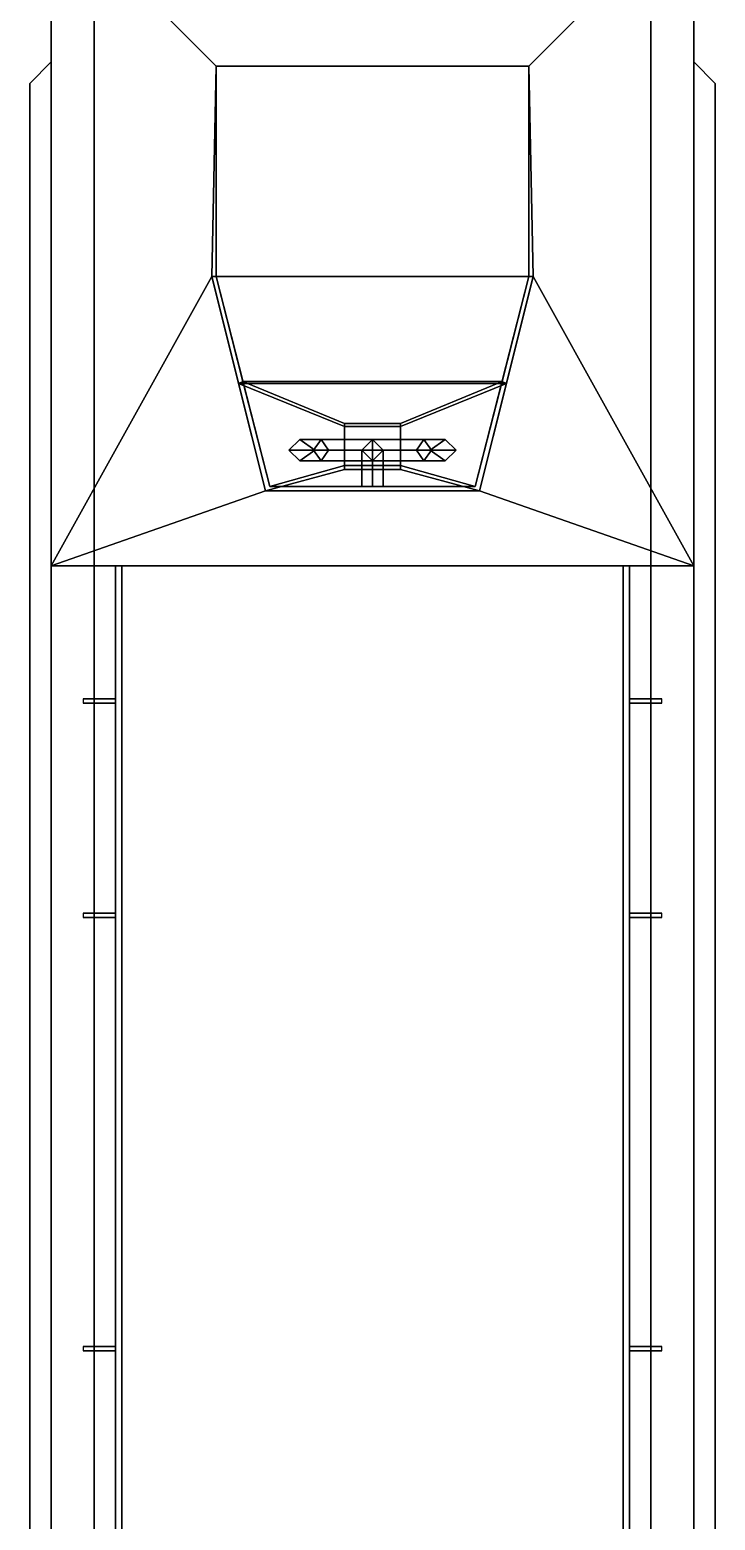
# Model space of a CAD drawing. Header units: millimetres. Extents: x -1.6 to 3, y -7.2 to 14.
# Drawn here: x -1.6 to 1.6, y -0.3 to 6.65 of the extents above; entities that cross this region are included whole.
import ezdxf

# ---------------------------------------------------------------- set-up
doc = ezdxf.new("R2010")
doc.units = ezdxf.units.MM
doc.layers.add('drawing', color=9, linetype='Continuous')

msp = doc.modelspace()

# ---------------------------------------------------------------- linework, layer by layer
for points in [[(-1.5, 7.25), (-1.5, 6.5, 0.4), (-1.5, 6.5, 0.6), (-1.5, 7.25, 1)], [(-1.5, 7.25, 1), (-0.73, 6.48, 1), (0.73, 6.48, 1), (1.5, 7.25, 1)], [(-1.5, 7.25), (-1.5, -4.43), (-1.5, -4.43, 0.4), (-1.5, 6.5, 0.4)], [(-1.3, 7.1, -0.55), (-1.3, -4.43, -0.55), (-1.5, -4.43), (-1.5, 7.25)], [(-1.5, 6.5, 0.6), (-1.5, -4.43, 0.6), (-1.5, -4.43, 1), (-1.5, 7.25, 1)], [(-1.5, 7.25, 1), (-1.5, 4.15, 1), (-0.75, 5.5, 1), (-0.73, 6.48, 1)], [(0.73, 6.48, 1), (0.75, 5.5, 1), (1.5, 4.15, 1), (1.5, 7.25, 1)], [(1.5, -4.43), (1.3, -4.43, -0.55), (1.3, 7.1, -0.55), (1.5, 7.25)], [(1.5, 6.5, 0.6), (1.5, 6.5, 0.4), (1.5, 7.25), (1.5, 7.25, 1)], [(1.5, -4.43, 1), (1.5, -4.43, 0.6), (1.5, 6.5, 0.6), (1.5, 7.25, 1)], [(1.5, -4.43, 0.4), (1.5, -4.43), (1.5, 7.25), (1.5, 6.5, 0.4)], [(1.3, 7.1, -0.55), (1.3, -4.43, -0.55), (-1.3, -4.43, -0.55), (-1.3, 7.1, -0.55)], [(-1.5, 6.5, 0.6), (-1.5, 6.5, 0.4), (-1.6, 6.4, 0.4), (-1.6, 6.4, 0.6)], [(-1.6, -4.3, 0.4), (-1.6, 6.4, 0.4), (-1.5, 6.5, 0.4), (-1.5, -4.43, 0.4)], [(-1.5, -4.43, 0.6), (-1.5, 6.5, 0.6), (-1.6, 6.4, 0.6), (-1.6, -4.3, 0.6)], [(-0.73, 6.48, 1), (-0.75, 5.5, 1), (-0.73, 5.5, 1), (-0.73, 6.48, 1)], [(0.73, 6.48, 0.5), (-0.73, 6.48, 0.5), (-0.73, 5.5, 0.5), (0.73, 5.5, 0.5)], [(-0.73, 6.48, 1), (-0.73, 6.48, 0.5), (0.73, 6.48, 0.5), (0.73, 6.48, 1)], [(-0.73, 6.48, 0.5), (-0.73, 6.48, 1), (-0.73, 5.5, 1), (-0.73, 5.5, 0.5)], [(0.75, 5.5, 1), (0.73, 6.48, 1), (0.73, 6.48, 1), (0.73, 5.5, 1)], [(0.73, 5.5, 0.5), (0.73, 5.5, 1), (0.73, 6.48, 1), (0.73, 6.48, 0.5)], [(1.6, -4.3, 0.6), (1.6, 6.4, 0.6), (1.5, 6.5, 0.6), (1.5, -4.43, 0.6)], [(1.5, 6.5, 0.4), (1.5, 6.5, 0.6), (1.6, 6.4, 0.6), (1.6, 6.4, 0.4)], [(1.5, -4.43, 0.4), (1.5, 6.5, 0.4), (1.6, 6.4, 0.4), (1.6, -4.3, 0.4)], [(-1.6, 6.4, 0.6), (-1.6, 6.4, 0.4), (-1.6, -4.3, 0.4), (-1.6, -4.3, 0.6)], [(1.6, 6.4, 0.4), (1.6, 6.4, 0.6), (1.6, -4.3, 0.6), (1.6, -4.3, 0.4)], [(-0.5, 4.5, 1), (-0.75, 5.5, 1), (-1.5, 4.15, 1)], [(-0.5, 4.5, 1.5), (-0.75, 5.5, 2), (-0.75, 5.5, 1), (-0.5, 4.5, 1)], [(-0.75, 5.5, 1), (-0.75, 5.5, 2), (-0.73, 5.5, 2), (-0.73, 5.5, 1)], [(-0.605, 5.01, 2), (-0.73, 5.5, 2), (-0.75, 5.5, 2), (-0.625, 5, 2)], [(-0.625, 5, 2), (-0.75, 5.5, 2), (-0.75, 5.5, 2), (-0.5, 4.5, 1.5)], [(-0.73, 5.5, 1), (-0.73, 5.5, 2), (-0.48, 4.52, 1.5), (-0.48, 4.52, 1)], [(-0.48, 4.52, 1.5), (-0.73, 5.5, 2), (-0.73, 5.5, 2), (-0.605, 5.01, 2)], [(0.73, 5.5, 0.5), (-0.73, 5.5, 0.5), (-0.48, 4.52, 0.5), (0.48, 4.52, 0.5)], [(-0.73, 5.5, 0.5), (-0.73, 5.5, 1), (-0.48, 4.52, 1), (-0.48, 4.52, 0.5)], [(0.73, 5.5, 2), (0.73, 5.5, 1), (0.48, 4.52, 1), (0.48, 4.52, 1.5)], [(0.605, 5.01, 2), (0.73, 5.5, 2), (0.73, 5.5, 2), (0.48, 4.52, 1.5)], [(0.48, 4.52, 0.5), (0.48, 4.52, 1), (0.73, 5.5, 1), (0.73, 5.5, 0.5)], [(0.5, 4.5, 1), (0.75, 5.5, 1), (0.75, 5.5, 2), (0.5, 4.5, 1.5)], [(0.5, 4.5, 1.5), (0.75, 5.5, 2), (0.75, 5.5, 2), (0.625, 5, 2)], [(1.5, 4.15, 1), (1.5, 4.15, 1), (0.75, 5.5, 1), (0.5, 4.5, 1)], [(0.625, 5, 2), (0.75, 5.5, 2), (0.73, 5.5, 2), (0.605, 5.01, 2)], [(0.75, 5.5, 2), (0.75, 5.5, 1), (0.73, 5.5, 1), (0.73, 5.5, 2)], [(-0.625, 5, 2), (0.625, 5, 2), (0.605, 5.01, 2), (-0.605, 5.01, 2)], [(-0.13, 4.814, 1.8), (-0.605, 5.01, 2), (0.605, 5.01, 2), (0.13, 4.814, 1.8)], [(-0.48, 4.52, 1.5), (-0.605, 5.01, 2), (-0.13, 4.814, 1.8), (-0.13, 4.618, 1.6)], [(0.13, 4.618, 1.6), (0.13, 4.814, 1.8), (0.605, 5.01, 2), (0.48, 4.52, 1.5)], [(-0.13, 4.8, 1.8), (0.13, 4.8, 1.8), (0.625, 5, 2), (-0.625, 5, 2)], [(-0.5, 4.5, 1.5), (-0.13, 4.6, 1.6), (-0.13, 4.8, 1.8), (-0.625, 5, 2)], [(0.13, 4.6, 1.6), (0.5, 4.5, 1.5), (0.625, 5, 2), (0.13, 4.8, 1.8)], [(-0.13, 4.8, 1.8), (-0.13, 4.6, 1.6), (-0.13, 4.618, 1.6), (-0.13, 4.814, 1.8)], [(0.13, 4.8, 1.8), (-0.13, 4.8, 1.8), (-0.13, 4.814, 1.8), (0.13, 4.814, 1.8)], [(0.13, 4.6, 1.6), (0.13, 4.8, 1.8), (0.13, 4.814, 1.8), (0.13, 4.618, 1.6)], [(-0.34, 4.74, 1.18), (-0.39, 4.69, 1.18), (-0.2758, 4.69, 1.4558), (-0.2404, 4.74, 1.4204)], [(-0.2404, 4.74, 0.9396), (-0.2758, 4.69, 0.9042), (-0.39, 4.69, 1.18), (-0.34, 4.74, 1.18)], [(-0.2693, 4.69, 1.23), (-0.34, 4.74, 1.18), (-0.2404, 4.74, 1.4204), (-0.2051, 4.69, 1.3851)], [(-0.2051, 4.69, 0.9749), (-0.2404, 4.74, 0.9396), (-0.34, 4.74, 1.18), (-0.2693, 4.69, 1.13)], [(0.34, 4.74, 1.18), (0.2693, 4.69, 1.13), (-0.2693, 4.69, 1.13), (-0.34, 4.74, 1.18)], [(0.2693, 4.69, 1.23), (0.34, 4.74, 1.18), (-0.34, 4.74, 1.18), (-0.2693, 4.69, 1.23)], [(0, 4.74, 0.84), (0, 4.69, 0.79), (-0.2758, 4.69, 0.9042), (-0.2404, 4.74, 0.9396)], [(-0.2404, 4.74, 1.4204), (-0.2758, 4.69, 1.4558), (0, 4.69, 1.57), (0, 4.74, 1.52)], [(-0.05, 4.69, 0.9107), (0, 4.74, 0.84), (-0.2404, 4.74, 0.9396), (-0.2051, 4.69, 0.9749)], [(-0.2051, 4.69, 1.3851), (-0.2404, 4.74, 1.4204), (0, 4.74, 1.52), (-0.05, 4.69, 1.4493)], [(0, 4.74, 0.84), (-0.05, 4.69, 0.9107), (-0.05, 4.69, 1.4493), (0, 4.74, 1.52)], [(0.05, 4.69, 0.9107), (0, 4.74, 0.84), (0, 4.74, 1.52), (0.05, 4.69, 1.4493)], [(0.2404, 4.74, 0.9396), (0.2758, 4.69, 0.9042), (0, 4.69, 0.79), (0, 4.74, 0.84)], [(0.2051, 4.69, 0.9749), (0.2404, 4.74, 0.9396), (0, 4.74, 0.84), (0.05, 4.69, 0.9107)], [(0, 4.74, 1.52), (0, 4.69, 1.57), (0.2758, 4.69, 1.4558), (0.2404, 4.74, 1.4204)], [(0.05, 4.69, 1.4493), (0, 4.74, 1.52), (0.2404, 4.74, 1.4204), (0.2051, 4.69, 1.3851)], [(0.2051, 4.69, 1.3851), (0.2404, 4.74, 1.4204), (0.34, 4.74, 1.18), (0.2693, 4.69, 1.23)], [(0.2693, 4.69, 1.13), (0.34, 4.74, 1.18), (0.2404, 4.74, 0.9396), (0.2051, 4.69, 0.9749)], [(0.2404, 4.74, 1.4204), (0.2758, 4.69, 1.4558), (0.39, 4.69, 1.18), (0.34, 4.74, 1.18)], [(0.34, 4.74, 1.18), (0.39, 4.69, 1.18), (0.2758, 4.69, 0.9042), (0.2404, 4.74, 0.9396)], [(-0.39, 4.69, 1.18), (-0.34, 4.64, 1.18), (-0.2404, 4.64, 1.4204), (-0.2758, 4.69, 1.4558)], [(-0.2758, 4.69, 0.9042), (-0.2404, 4.64, 0.9396), (-0.34, 4.64, 1.18), (-0.39, 4.69, 1.18)], [(-0.34, 4.64, 1.18), (-0.2693, 4.69, 1.23), (-0.2051, 4.69, 1.3851), (-0.2404, 4.64, 1.4204)], [(-0.2404, 4.64, 0.9396), (-0.2051, 4.69, 0.9749), (-0.2693, 4.69, 1.13), (-0.34, 4.64, 1.18)], [(0.34, 4.64, 1.18), (0.2693, 4.69, 1.23), (-0.2693, 4.69, 1.23), (-0.34, 4.64, 1.18)], [(0.2693, 4.69, 1.13), (0.34, 4.64, 1.18), (-0.34, 4.64, 1.18), (-0.2693, 4.69, 1.13)], [(0, 4.69, 0.79), (0, 4.64, 0.84), (-0.2404, 4.64, 0.9396), (-0.2758, 4.69, 0.9042)], [(-0.2758, 4.69, 1.4558), (-0.2404, 4.64, 1.4204), (0, 4.64, 1.52), (0, 4.69, 1.57)], [(0, 4.64, 0.84), (-0.05, 4.69, 0.9107), (-0.2051, 4.69, 0.9749), (-0.2404, 4.64, 0.9396)], [(-0.2404, 4.64, 1.4204), (-0.2051, 4.69, 1.3851), (-0.05, 4.69, 1.4493), (0, 4.64, 1.52)], [(-0.05, 4.69, 0.9107), (0, 4.64, 0.84), (0, 4.64, 1.52), (-0.05, 4.69, 1.4493)], [(-0.05, 4.69, 1.18), (0, 4.69, 1.13), (0, 4.52, 1.13), (-0.05, 4.52, 1.18)], [(0, 4.69, 1.23), (-0.05, 4.69, 1.18), (-0.05, 4.52, 1.18), (0, 4.52, 1.23)], [(0, 4.64, 0.84), (0.05, 4.69, 0.9107), (0.05, 4.69, 1.4493), (0, 4.64, 1.52)], [(0.2404, 4.64, 0.9396), (0.2051, 4.69, 0.9749), (0.05, 4.69, 0.9107), (0, 4.64, 0.84)], [(0.2758, 4.69, 0.9042), (0.2404, 4.64, 0.9396), (0, 4.64, 0.84), (0, 4.69, 0.79)], [(0, 4.64, 1.52), (0.05, 4.69, 1.4493), (0.2051, 4.69, 1.3851), (0.2404, 4.64, 1.4204)], [(0, 4.69, 1.57), (0, 4.64, 1.52), (0.2404, 4.64, 1.4204), (0.2758, 4.69, 1.4558)], [(0, 4.69, 1.13), (0.05, 4.69, 1.18), (0.05, 4.52, 1.18), (0, 4.52, 1.13)], [(0.05, 4.69, 1.18), (0, 4.69, 1.23), (0, 4.52, 1.23), (0.05, 4.52, 1.18)], [(0.2404, 4.64, 1.4204), (0.2051, 4.69, 1.3851), (0.2693, 4.69, 1.23), (0.34, 4.64, 1.18)], [(0.34, 4.64, 1.18), (0.2693, 4.69, 1.13), (0.2051, 4.69, 0.9749), (0.2404, 4.64, 0.9396)], [(0.2758, 4.69, 1.4558), (0.2404, 4.64, 1.4204), (0.34, 4.64, 1.18), (0.39, 4.69, 1.18)], [(0.39, 4.69, 1.18), (0.34, 4.64, 1.18), (0.2404, 4.64, 0.9396), (0.2758, 4.69, 0.9042)], [(-0.5, 4.5, 1.5), (0.5, 4.5, 1.5), (0.13, 4.6, 1.6), (-0.13, 4.6, 1.6)], [(-0.48, 4.52, 1.5), (-0.13, 4.618, 1.6), (0.13, 4.618, 1.6), (0.48, 4.52, 1.5)], [(-0.13, 4.6, 1.6), (0.13, 4.6, 1.6), (0.13, 4.618, 1.6), (-0.13, 4.618, 1.6)], [(-0.48, 4.52, 1), (-0.48, 4.52, 1.5), (0.48, 4.52, 1.5), (0.48, 4.52, 1)], [(-0.48, 4.52, 0.5), (-0.48, 4.52, 1), (0.48, 4.52, 1), (0.48, 4.52, 0.5)], [(-0.5, 4.5, 1), (-1.5, 4.15, 1), (1.5, 4.15, 1), (0.5, 4.5, 1)], [(-0.5, 4.5, 1), (0.5, 4.5, 1), (0.5, 4.5, 1.5), (-0.5, 4.5, 1.5)], [(-1.5, 4.15, 1), (-1.5, -4.43, 1), (-1.2, -4.23, 1), (-1.2, 4.15, 1)], [(-1.2, 4.15, 1.2), (-1.2, -4.23, 1.2), (-1.17, -4.23, 1.2), (-1.17, 4.15, 1.2)], [(-1.17, 4.15, 1.2), (-1.17, 4.15, 1), (-1.2, 4.15, 1), (-1.2, 4.15, 1.2)], [(-1.2, 4.15, 1), (-1.2, -4.23, 1), (-1.2, -4.23, 1.2), (-1.2, 4.15, 1.2)], [(-1.17, -4.23, 1.2), (-1.17, -4.23, 0.05), (-1.17, 4.15, 0.05), (-1.17, 4.15, 1.2)], [(-1.17, -4.23, 0.05), (1.17, -4.23, 0.05), (1.17, 4.15, 0.05), (-1.17, 4.15, 0.05)], [(-1.17, 4.15, 1), (-1.17, 4.15, 0.05), (1.17, 4.15, 0.05), (1.17, 4.15, 1)], [(1.17, 4.15, 1.2), (1.17, -4.23, 1.2), (1.2, -4.23, 1.2), (1.2, 4.15, 1.2)], [(1.17, 4.15, 0.05), (1.17, -4.23, 0.05), (1.17, -4.23, 1.2), (1.17, 4.15, 1.2)], [(1.2, 4.15, 1.2), (1.2, 4.15, 1), (1.17, 4.15, 1), (1.17, 4.15, 1.2)], [(1.2, 4.15, 1), (1.2, -4.23, 1), (1.5, -4.43, 1), (1.5, 4.15, 1)], [(1.2, -4.23, 1.2), (1.2, -4.23, 1), (1.2, 4.15, 1), (1.2, 4.15, 1.2)], [(-1.2, 3.53, 1.16), (-1.2, 3.53, 1), (-1.35, 3.53, 1), (-1.2, 3.53, 1.16)], [(-1.2, 3.53, 1.16), (-1.35, 3.53, 1), (-1.35, 3.51, 1), (-1.2, 3.51, 1.16)], [(-1.2, 3.51, 1.16), (-1.35, 3.51, 1), (-1.2, 3.51, 1), (-1.2, 3.51, 1.16)], [(1.2, 3.51, 1.16), (1.35, 3.51, 1), (1.35, 3.53, 1), (1.2, 3.53, 1.16)], [(1.2, 3.53, 1.16), (1.35, 3.53, 1), (1.2, 3.53, 1), (1.2, 3.53, 1.16)], [(1.2, 3.51, 1.16), (1.2, 3.51, 1), (1.35, 3.51, 1), (1.2, 3.51, 1.16)], [(-1.2, 2.53, 1.16), (-1.35, 2.53, 1), (-1.35, 2.51, 1), (-1.2, 2.51, 1.16)], [(-1.2, 2.53, 1.16), (-1.2, 2.53, 1), (-1.35, 2.53, 1), (-1.2, 2.53, 1.16)], [(-1.2, 2.51, 1.16), (-1.35, 2.51, 1), (-1.2, 2.51, 1), (-1.2, 2.51, 1.16)], [(1.2, 2.53, 1.16), (1.35, 2.53, 1), (1.2, 2.53, 1), (1.2, 2.53, 1.16)], [(1.2, 2.51, 1.16), (1.35, 2.51, 1), (1.35, 2.53, 1), (1.2, 2.53, 1.16)], [(1.2, 2.51, 1.16), (1.2, 2.51, 1), (1.35, 2.51, 1), (1.2, 2.51, 1.16)], [(-1.2, 0.51, 1.16), (-1.35, 0.51, 1), (-1.35, 0.49, 1), (-1.2, 0.49, 1.16)], [(-1.2, 0.51, 1.16), (-1.2, 0.51, 1), (-1.35, 0.51, 1), (-1.2, 0.51, 1.16)], [(-1.2, 0.49, 1.16), (-1.35, 0.49, 1), (-1.2, 0.49, 1), (-1.2, 0.49, 1.16)], [(1.2, 0.51, 1.16), (1.35, 0.51, 1), (1.2, 0.51, 1), (1.2, 0.51, 1.16)], [(1.2, 0.49, 1.16), (1.35, 0.49, 1), (1.35, 0.51, 1), (1.2, 0.51, 1.16)], [(1.2, 0.49, 1.16), (1.2, 0.49, 1), (1.35, 0.49, 1), (1.2, 0.49, 1.16)]]:
    msp.add_3dface(points)
at = {"layer": 'drawing'}
for p, q in [((0.48, 4.52, 1.5), (-0.48, 4.52, 1.5)), ((0.5, 4.5, 1.5), (-0.5, 4.5, 1.5))]:
    msp.add_line(p, q, dxfattribs=at)

doc.saveas('drawing.dxf')
